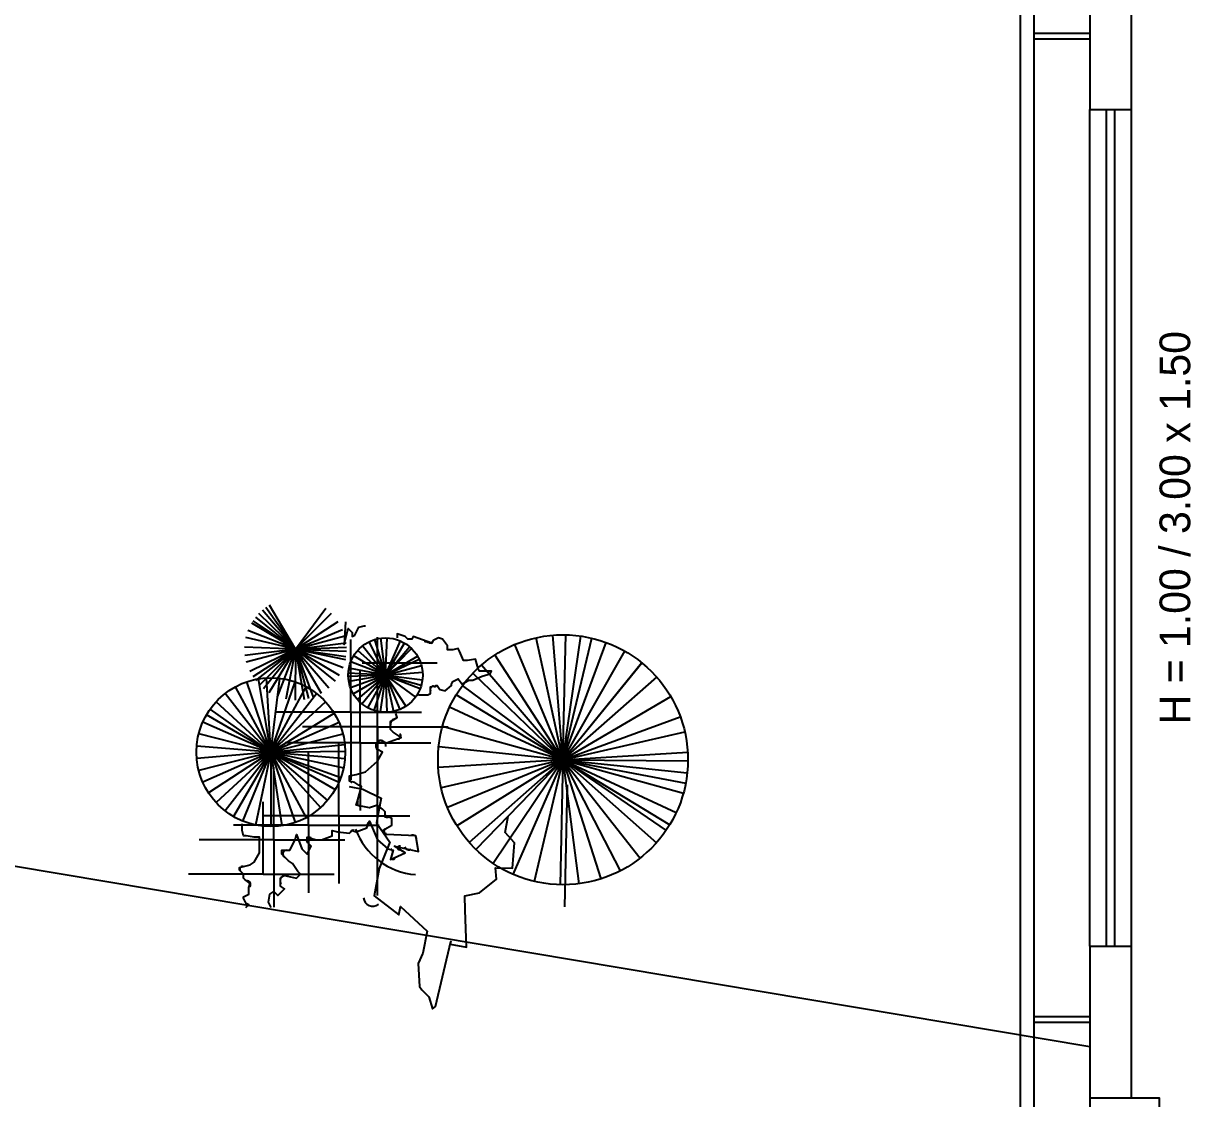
# Model space of a CAD drawing. Header units: millimetres. Extents: x 387 to 811, y 539 to 827.
# Drawn here: x 743.857 to 748.043, y 744.768 to 748.624 of the extents above; entities that cross this region are included whole.
import ezdxf
from ezdxf.enums import TextEntityAlignment as Align

# ---------------------------------------------------------------- set-up
doc = ezdxf.new("R2010")
doc.units = ezdxf.units.MM
for name, color, linetype in [('cuvas de nível', 51, 'Continuous'), ('ESQUADRIAS', 6, 'Continuous'), ('parede vista', 2, 'Continuous'), ('PAREDES EM CORTE', 5, 'Continuous'), ('pilar', 4, 'Continuous'), ('TEXTO', 4, 'Continuous'), ('vegetação', 112, 'Continuous')]:
    doc.layers.add(name, color=color, linetype=linetype)

# ---------------------------------------------------------------- blocks, each defined once
blk = doc.blocks.new('T2', base_point=(179.76, 122.92))
for p, q in [((179.76, 122.92), (179.76, 182.32)), ((187.6, 161.67), (186.23, 182.74)), ((179.27, 156.4), (169.42, 180.59)), ((166.66, 160.66), (165.76, 179.9)), ((179.68, 148.48), (197.76, 179.21)), ((179.77, 145.68), (153.43, 176.25)), ((158.72, 145.53), (148.04, 172.54)), ((179.38, 143.01), (138.6, 166.06)), ((137.87, 164.08), (179.76, 122.92)), ((150.5, 138.92), (131.2, 156.4)), ((179.76, 156.27), (179.27, 156.4)), ((181.73, 122.9), (179.52, 144.47)), ((163.39, 138.18), (122.51, 139.57))]:
    blk.add_line(p, q)
blk = doc.blocks.new('AHUA1PL2')
for p, q in [((0, 0), (0, 1.6829)), ((0.2221, 1.0978), (0.1833, 1.6947)), ((-0.0139, 0.9484), (-0.2932, 1.634)), ((-0.3713, 1.0693), (-0.3968, 1.6144)), ((-0.0024, 0.7242), (0.5099, 1.5949)), ((0.0003, 0.6449), (-0.7461, 1.511)), ((-0.5963, 0.6406), (-0.8989, 1.4057)), ((-0.0108, 0.5691), (-1.1663, 1.2222)), ((-1.187, 1.1662), (0, 0)), ((-0.8293, 0.4533), (-1.376, 0.9485)), ((-0.0001, 0.9449), (-0.0139, 0.9484)), ((0.0558, -0.0005), (-0.007, 0.6104)), ((-0.464, 0.4323), (-1.6222, 0.4717))]:
    blk.add_line(p, q)
at = {"xscale": 0.02833333322, "yscale": 0.02833333322, "zscale": 0.02833333322}
for p, rotation in [((0, 0.0148), 269.9999999999999), ((0, 0), 89.99999999999999), ((0, 0), 180)]:
    blk.add_blockref('T2', p, dxfattribs=dict(at, rotation=rotation))

msp = doc.modelspace()

# ---------------------------------------------------------------- linework, layer by layer
at = {"layer": 'cuvas de nível'}
msp.add_polyline3d([(725.7484, 748.4948, 105), (733.0756, 747.2934, 105), (741.1356, 746.0534, 105), (747.6819, 744.9542, 105)], dxfattribs=at)
at = {"layer": 'ESQUADRIAS'}
for p, q in [((747.7419, 745.315, 54), (747.7419, 748.315, 54)), ((747.7719, 745.315, 54), (747.7719, 748.315, 54))]:
    msp.add_line(p, q, dxfattribs=at)
at = {"layer": 'ESQUADRIAS', "elevation": 54}
msp.add_lwpolyline([(747.4819, 739.4189), (747.4819, 771.9694), (747.4319, 771.9694), (747.4319, 739.4189)], close=True, dxfattribs=at)
at = {"layer": 'parede vista'}
for p, q in [((747.4819, 748.588, 54), (747.6819, 748.588, 54)), ((747.4819, 748.568, 54), (747.6819, 748.568, 54)), ((747.6819, 745.315, 54), (747.6819, 748.315, 54)), ((747.8319, 745.315, 54), (747.8319, 748.315, 54)), ((747.4819, 745.062, 54), (747.6819, 745.062, 54)), ((747.4819, 745.042, 54), (747.6819, 745.042, 54))]:
    msp.add_line(p, q, dxfattribs=at)
at = {"layer": 'PAREDES EM CORTE'}
for p, q in [((747.6819, 748.861, 54), (747.6819, 748.315, 54)), ((747.8319, 748.315, 54), (747.8319, 748.861, 54)), ((747.6819, 748.315, 54), (747.8319, 748.315, 54)), ((747.6819, 745.315, 54), (747.6819, 744.769, 54)), ((747.6819, 745.315, 54), (747.8319, 745.315, 54)), ((747.8319, 744.769, 54), (747.8319, 745.315, 54))]:
    msp.add_line(p, q, dxfattribs=at)
at = {"layer": 'pilar', "elevation": 54}
msp.add_lwpolyline([(747.6819, 744.019), (747.9319, 744.019), (747.9319, 744.769), (747.6819, 744.769)], close=True, dxfattribs=at)
at = {"layer": 'vegetação'}
for p, q in [((744.833, 746.3796, 54), (744.7148, 746.5191, 54)), ((744.833, 746.3796, 54), (744.7148, 746.5191, 54)), ((744.833, 746.3796, 54), (744.7268, 746.5285, 54)), ((744.833, 746.3796, 54), (744.7268, 746.5285, 54)), ((744.833, 746.3796, 54), (744.7394, 746.5367, 54)), ((744.833, 746.3796, 54), (744.7394, 746.5367, 54)), ((744.833, 746.3796, 54), (744.9418, 746.5266, 54)), ((744.833, 746.3796, 54), (744.9418, 746.5266, 54)), ((744.833, 746.3796, 54), (744.9624, 746.5089, 54)), ((744.833, 746.3796, 54), (744.9624, 746.5089, 54)), ((744.833, 746.3796, 54), (744.6759, 746.4732, 54)), ((744.833, 746.3796, 54), (744.6759, 746.4732, 54)), ((744.833, 746.3796, 54), (744.6812, 746.4816, 54)), ((744.833, 746.3796, 54), (744.6812, 746.4816, 54)), ((744.833, 746.3796, 54), (744.691, 746.4948, 54)), ((744.833, 746.3796, 54), (744.691, 746.4948, 54)), ((744.833, 746.3796, 54), (744.7019, 746.5071, 54)), ((744.833, 746.3796, 54), (744.7019, 746.5071, 54)), ((744.833, 746.3796, 54), (744.9865, 746.479, 54)), ((744.833, 746.3796, 54), (744.9865, 746.479, 54)), ((744.833, 746.3796, 54), (744.9865, 746.479, 54)), ((744.833, 746.3796, 54), (744.9865, 746.479, 54)), ((744.833, 746.3796, 54), (744.6626, 746.4461, 54)), ((744.833, 746.3796, 54), (744.6626, 746.4461, 54)), ((744.833, 746.3796, 54), (745.0018, 746.45, 54)), ((744.833, 746.3796, 54), (745.0018, 746.45, 54)), ((744.833, 746.3796, 54), (745.0097, 746.4267, 54)), ((744.833, 746.3796, 54), (745.0097, 746.4267, 54)), ((745.7923, 745.9828, 54), (745.7556, 746.4295, 54)), ((745.7923, 745.9828, 54), (745.7556, 746.4295, 54)), ((745.7923, 745.9828, 54), (745.802, 746.4308, 54)), ((745.7923, 745.9828, 54), (745.802, 746.4308, 54)), ((745.7923, 745.9828, 54), (745.8559, 746.4264, 54)), ((745.7923, 745.9828, 54), (745.8559, 746.4264, 54)), ((744.833, 746.3796, 54), (744.6503, 746.3871, 54)), ((744.833, 746.3796, 54), (744.6503, 746.3871, 54)), ((744.833, 746.3796, 54), (744.6551, 746.4218, 54)), ((744.833, 746.3796, 54), (744.6551, 746.4218, 54)), ((744.833, 746.3796, 54), (745.0145, 746.4022, 54)), ((744.833, 746.3796, 54), (745.0145, 746.4022, 54)), ((744.833, 746.3796, 54), (745.0158, 746.3862, 54)), ((744.833, 746.3796, 54), (745.0158, 746.3862, 54)), ((745.0315, 746.1535, 54), (745.0315, 746.4136, 54)), ((745.0315, 746.1535, 54), (745.0315, 746.4136, 54)), ((745.1559, 746.2865, 54), (745.0736, 746.3916, 54)), ((745.1559, 746.2865, 54), (745.0736, 746.3916, 54)), ((745.1559, 746.2865, 54), (745.0973, 746.4064, 54)), ((745.1559, 746.2865, 54), (745.0973, 746.4064, 54)), ((745.1559, 746.2865, 54), (745.1178, 746.4144, 54)), ((745.1559, 746.2865, 54), (745.1178, 746.4144, 54)), ((745.1263, 746.4223, 54), (745.1263, 745.4965, 54)), ((745.1263, 746.4223, 54), (745.1263, 745.4965, 54)), ((745.1559, 746.2865, 54), (745.1394, 746.4189, 54)), ((745.1559, 746.2865, 54), (745.1394, 746.4189, 54)), ((745.1559, 746.2865, 54), (745.1614, 746.4199, 54)), ((745.1559, 746.2865, 54), (745.1614, 746.4199, 54)), ((745.1559, 746.2865, 54), (745.2094, 746.4088, 54)), ((745.1559, 746.2865, 54), (745.2094, 746.4088, 54)), ((745.1559, 746.2865, 54), (745.2242, 746.4012, 54)), ((745.1559, 746.2865, 54), (745.2242, 746.4012, 54)), ((745.1559, 746.2865, 54), (745.2422, 746.3883, 54)), ((745.1559, 746.2865, 54), (745.2422, 746.3883, 54)), ((745.1559, 746.2865, 54), (745.249, 746.3822, 54)), ((745.1559, 746.2865, 54), (745.249, 746.3822, 54)), ((745.7923, 745.9828, 54), (745.6193, 746.3962, 54)), ((745.7923, 745.9828, 54), (745.6193, 746.3962, 54)), ((745.7923, 745.9828, 54), (745.6959, 746.4205, 54)), ((745.7923, 745.9828, 54), (745.6959, 746.4205, 54)), ((745.7923, 745.9828, 54), (745.8954, 746.4189, 54)), ((745.7923, 745.9828, 54), (745.8954, 746.4189, 54)), ((745.7923, 745.9828, 54), (745.947, 746.4034, 54)), ((745.7923, 745.9828, 54), (745.947, 746.4034, 54)), ((744.833, 746.3796, 54), (744.6516, 746.3566, 54)), ((744.833, 746.3796, 54), (744.6516, 746.3566, 54)), ((744.833, 746.3796, 54), (744.6563, 746.3324, 54)), ((744.833, 746.3796, 54), (744.6563, 746.3324, 54)), ((744.833, 746.3796, 54), (744.6687, 746.2992, 54)), ((744.833, 746.3796, 54), (744.6687, 746.2992, 54)), ((744.833, 746.3796, 54), (744.6795, 746.2801, 54)), ((744.833, 746.3796, 54), (744.6795, 746.2801, 54)), ((744.833, 746.3796, 54), (744.6891, 746.2668, 54)), ((744.833, 746.3796, 54), (744.6891, 746.2668, 54)), ((744.833, 746.3796, 54), (744.7037, 746.2502, 54)), ((744.833, 746.3796, 54), (744.7037, 746.2502, 54)), ((744.833, 746.3796, 54), (744.7178, 746.2376, 54)), ((744.833, 746.3796, 54), (744.7178, 746.2376, 54)), ((744.833, 746.3796, 54), (744.7379, 746.2234, 54)), ((744.833, 746.3796, 54), (744.7379, 746.2234, 54)), ((744.833, 746.3796, 54), (744.7673, 746.2089, 54)), ((744.833, 746.3796, 54), (744.7673, 746.2089, 54)), ((744.833, 746.3796, 54), (744.7988, 746.1999, 54)), ((744.833, 746.3796, 54), (744.7988, 746.1999, 54)), ((744.833, 746.3796, 54), (744.8315, 746.1967, 54)), ((744.833, 746.3796, 54), (744.8315, 746.1967, 54)), ((744.833, 746.3796, 54), (744.9522, 746.2408, 54)), ((744.833, 746.3796, 54), (744.9255, 746.2218, 54)), ((744.833, 746.3796, 54), (745.0037, 746.3139, 54)), ((744.833, 746.3796, 54), (744.9901, 746.286, 54)), ((744.833, 746.3796, 54), (744.975, 746.2643, 54)), ((744.833, 746.3796, 54), (744.975, 746.2643, 54)), ((744.833, 746.3796, 54), (745.0141, 746.3535, 54)), ((744.833, 746.3796, 54), (745.0158, 746.372, 54)), ((744.833, 746.3796, 54), (745.012, 746.342, 54)), ((744.833, 746.3796, 54), (744.8642, 746.1993, 54)), ((744.833, 746.3796, 54), (744.8802, 746.2029, 54)), ((744.833, 746.3796, 54), (744.8958, 746.2078, 54)), ((744.833, 746.3796, 54), (744.9522, 746.2408, 54)), ((744.833, 746.3796, 54), (744.9255, 746.2218, 54)), ((744.833, 746.3796, 54), (745.0037, 746.3139, 54)), ((744.833, 746.3796, 54), (744.9901, 746.286, 54)), ((744.833, 746.3796, 54), (744.975, 746.2643, 54)), ((744.833, 746.3796, 54), (744.975, 746.2643, 54)), ((744.833, 746.3796, 54), (745.0141, 746.3535, 54)), ((744.833, 746.3796, 54), (745.0158, 746.372, 54)), ((744.833, 746.3796, 54), (745.012, 746.342, 54)), ((744.833, 746.3796, 54), (744.8642, 746.1993, 54)), ((744.833, 746.3796, 54), (744.8802, 746.2029, 54)), ((744.833, 746.3796, 54), (744.8958, 746.2078, 54)), ((745.1559, 746.2865, 54), (745.0419, 746.3559, 54)), ((745.1559, 746.2865, 54), (745.0419, 746.3559, 54)), ((745.1559, 746.2865, 54), (745.0561, 746.3752, 54)), ((745.1559, 746.2865, 54), (745.0561, 746.3752, 54)), ((745.1266, 746.1011, 54), (745.1266, 746.3612, 54)), ((745.1266, 746.1011, 54), (745.1266, 746.3612, 54)), ((745.1559, 746.2865, 54), (745.2706, 746.3548, 54)), ((745.1559, 746.2865, 54), (745.2706, 746.3548, 54)), ((745.1559, 746.2865, 54), (745.2766, 746.3434, 54)), ((745.1559, 746.2865, 54), (745.2766, 746.3434, 54)), ((745.7923, 745.9828, 54), (745.5483, 746.3587, 54)), ((745.7923, 745.9828, 54), (745.5483, 746.3587, 54)), ((745.7923, 745.9828, 54), (746.0141, 746.3722, 54)), ((745.7923, 745.9828, 54), (746.0141, 746.3722, 54)), ((745.1559, 746.2865, 54), (745.0248, 746.3114, 54)), ((745.1559, 746.2865, 54), (745.0248, 746.3114, 54)), ((745.1559, 746.2865, 54), (745.0314, 746.3345, 54)), ((745.1559, 746.2865, 54), (745.0314, 746.3345, 54)), ((745.0648, 746.0439, 54), (745.0648, 746.3041, 54)), ((745.0648, 746.0439, 54), (745.0648, 746.3041, 54)), ((745.3406, 746.3297, 54), (745.0722, 746.3297, 54)), ((745.3406, 746.3297, 54), (745.0722, 746.3297, 54)), ((745.1559, 746.2865, 54), (745.2849, 746.3209, 54)), ((745.1559, 746.2865, 54), (745.2849, 746.3209, 54)), ((745.1559, 746.2865, 54), (745.2849, 746.3209, 54)), ((745.1559, 746.2865, 54), (745.2849, 746.3209, 54)), ((745.7923, 745.9828, 54), (745.5, 746.3226, 54)), ((745.7923, 745.9828, 54), (745.5, 746.3226, 54)), ((745.7923, 745.9828, 54), (746.0744, 746.331, 54)), ((745.7923, 745.9828, 54), (746.0744, 746.331, 54)), ((745.7923, 745.9828, 54), (746.0752, 746.3304, 54)), ((745.7923, 745.9828, 54), (746.0752, 746.3304, 54)), ((744.7447, 746.0099, 54), (744.6581, 746.2624, 54)), ((744.7447, 746.0099, 54), (744.6581, 746.2624, 54)), ((744.7447, 746.0099, 54), (744.7008, 746.2732, 54)), ((744.7447, 746.0099, 54), (744.7008, 746.2732, 54)), ((744.7447, 746.0099, 54), (744.7291, 746.2764, 54)), ((744.7447, 746.0099, 54), (744.7291, 746.2764, 54)), ((744.7447, 746.0099, 54), (744.7769, 746.2749, 54)), ((744.7447, 746.0099, 54), (744.7769, 746.2749, 54)), ((744.7447, 746.0099, 54), (744.8314, 746.2624, 54)), ((744.7447, 746.0099, 54), (744.8314, 746.2624, 54)), ((745.1559, 746.2865, 54), (745.0226, 746.2936, 54)), ((745.1559, 746.2865, 54), (745.0226, 746.2936, 54)), ((745.1559, 746.2865, 54), (745.0226, 746.281, 54)), ((745.1559, 746.2865, 54), (745.0226, 746.281, 54)), ((745.1559, 746.2865, 54), (745.0244, 746.2638, 54)), ((745.1559, 746.2865, 54), (745.0244, 746.2638, 54)), ((745.1559, 746.2865, 54), (745.0306, 746.2407, 54)), ((745.1559, 746.2865, 54), (745.0306, 746.2407, 54)), ((745.1559, 746.2865, 54), (745.0408, 746.219, 54)), ((745.1559, 746.2865, 54), (745.0408, 746.219, 54)), ((745.1559, 746.2865, 54), (745.0547, 746.1995, 54)), ((745.1559, 746.2865, 54), (745.0547, 746.1995, 54)), ((745.1559, 746.2865, 54), (745.0718, 746.1829, 54)), ((745.1559, 746.2865, 54), (745.0718, 746.1829, 54)), ((745.1559, 746.2865, 54), (745.0718, 746.1829, 54)), ((745.1559, 746.2865, 54), (745.0718, 746.1829, 54)), ((745.1559, 746.2865, 54), (745.0917, 746.1695, 54)), ((745.1559, 746.2865, 54), (745.0917, 746.1695, 54)), ((745.1559, 746.2865, 54), (745.1136, 746.1599, 54)), ((745.1559, 746.2865, 54), (745.1136, 746.1599, 54)), ((745.1559, 746.2865, 54), (745.1369, 746.1544, 54)), ((745.1559, 746.2865, 54), (745.1369, 746.1544, 54)), ((745.1559, 746.2865, 54), (745.2889, 746.2973, 54)), ((745.1559, 746.2865, 54), (745.2889, 746.2973, 54)), ((745.1559, 746.2865, 54), (745.2884, 746.27, 54)), ((745.1559, 746.2865, 54), (745.2805, 746.2385, 54)), ((745.1559, 746.2865, 54), (745.2843, 746.2499, 54)), ((745.1559, 746.2865, 54), (745.1608, 746.1531, 54)), ((745.1559, 746.2865, 54), (745.1845, 746.1561, 54)), ((745.1559, 746.2865, 54), (745.2632, 746.2071, 54)), ((745.1559, 746.2865, 54), (745.2285, 746.1745, 54)), ((745.1559, 746.2865, 54), (745.2073, 746.1633, 54)), ((745.1559, 746.2865, 54), (745.2285, 746.1745, 54)), ((745.1559, 746.2865, 54), (745.2884, 746.27, 54)), ((745.1559, 746.2865, 54), (745.2805, 746.2385, 54)), ((745.1559, 746.2865, 54), (745.2843, 746.2499, 54)), ((745.1559, 746.2865, 54), (745.1608, 746.1531, 54)), ((745.1559, 746.2865, 54), (745.1845, 746.1561, 54)), ((745.1559, 746.2865, 54), (745.2632, 746.2071, 54)), ((745.1559, 746.2865, 54), (745.2285, 746.1745, 54)), ((745.1559, 746.2865, 54), (745.2073, 746.1633, 54)), ((745.1559, 746.2865, 54), (745.2285, 746.1745, 54)), ((745.7923, 745.9828, 54), (745.4692, 746.2934, 54)), ((745.7923, 745.9828, 54), (745.4692, 746.2934, 54)), ((745.7923, 745.9828, 54), (746.1285, 746.2791, 54)), ((745.7923, 745.9828, 54), (746.1285, 746.2791, 54)), ((744.7447, 746.0099, 54), (744.5808, 746.2205, 54)), ((744.7447, 746.0099, 54), (744.5808, 746.2205, 54)), ((744.7447, 746.0099, 54), (744.6177, 746.2447, 54)), ((744.7447, 746.0099, 54), (744.6177, 746.2447, 54)), ((744.7447, 746.0099, 54), (744.8718, 746.2447, 54)), ((744.7447, 746.0099, 54), (744.8718, 746.2447, 54)), ((744.7447, 746.0099, 54), (744.9087, 746.2205, 54)), ((744.7447, 746.0099, 54), (744.9087, 746.2205, 54)), ((745.7923, 745.9828, 54), (745.4093, 746.2156, 54)), ((745.7923, 745.9828, 54), (745.4093, 746.2156, 54)), ((745.7923, 745.9828, 54), (745.4317, 746.249, 54)), ((745.7923, 745.9828, 54), (745.4317, 746.249, 54)), ((744.7447, 746.0099, 54), (744.5484, 746.1907, 54)), ((744.7447, 746.0099, 54), (744.5484, 746.1907, 54)), ((744.7447, 746.0099, 54), (744.9411, 746.1907, 54)), ((744.7447, 746.0099, 54), (744.9411, 746.1907, 54)), ((745.7923, 745.9828, 54), (746.1788, 746.2096, 54)), ((745.7923, 745.9828, 54), (746.1788, 746.2096, 54)), ((744.7447, 746.0099, 54), (744.5137, 746.1436, 54)), ((744.7447, 746.0099, 54), (744.5137, 746.1436, 54)), ((744.7447, 746.0099, 54), (744.5266, 746.1638, 54)), ((744.7447, 746.0099, 54), (744.5266, 746.1638, 54)), ((744.7447, 746.0099, 54), (744.972, 746.15, 54)), ((744.7447, 746.0099, 54), (744.972, 746.15, 54)), ((745.0315, 746.1535, 54), (744.7631, 746.1535, 54)), ((745.0315, 746.1535, 54), (744.7631, 746.1535, 54)), ((745.0315, 746.1535, 54), (745.0315, 745.9109, 54)), ((745.0315, 746.1535, 54), (745.2853, 746.1535, 54)), ((745.0315, 746.1535, 54), (745.0315, 745.9109, 54)), ((745.0315, 746.1535, 54), (745.2853, 746.1535, 54)), ((745.7923, 745.9828, 54), (745.3858, 746.1717, 54)), ((745.7923, 745.9828, 54), (745.3858, 746.1717, 54)), ((745.7923, 745.9828, 54), (746.2131, 746.137, 54)), ((745.7923, 745.9828, 54), (746.2131, 746.137, 54)), ((744.7447, 746.0099, 54), (744.5003, 746.1171, 54)), ((744.7447, 746.0099, 54), (744.5003, 746.1171, 54)), ((744.7447, 746.0099, 54), (744.9892, 746.1171, 54)), ((744.7447, 746.0099, 54), (744.9892, 746.1171, 54)), ((745.1266, 746.1011, 54), (744.8582, 746.1011, 54)), ((745.1266, 746.1011, 54), (744.8582, 746.1011, 54)), ((745.1266, 746.1011, 54), (745.3804, 746.1011, 54)), ((745.1266, 746.1011, 54), (745.1266, 745.8585, 54)), ((745.1266, 746.1011, 54), (745.3804, 746.1011, 54)), ((745.1266, 746.1011, 54), (745.1266, 745.8585, 54)), ((745.7923, 745.9828, 54), (745.3603, 746.1022, 54)), ((745.7923, 745.9828, 54), (745.3603, 746.1022, 54)), ((744.7447, 746.0099, 54), (744.486, 746.0754, 54)), ((744.7447, 746.0099, 54), (744.486, 746.0754, 54)), ((744.7447, 746.0099, 54), (745.0035, 746.0754, 54)), ((744.7447, 746.0099, 54), (745.0035, 746.0754, 54)), ((745.7923, 745.9828, 54), (746.2291, 746.0833, 54)), ((745.7923, 745.9828, 54), (746.2291, 746.0833, 54)), ((744.7447, 746.0099, 54), (744.4787, 746.0319, 54)), ((744.7447, 746.0099, 54), (744.4787, 746.0319, 54)), ((744.7447, 746.0099, 54), (744.4787, 745.9878, 54)), ((744.7447, 746.0099, 54), (744.4787, 745.9878, 54)), ((744.7447, 746.0099, 54), (744.486, 745.9444, 54)), ((744.7447, 746.0099, 54), (744.486, 745.9444, 54)), ((744.7447, 746.0099, 54), (744.5003, 745.9027, 54)), ((744.7447, 746.0099, 54), (744.5003, 745.9027, 54)), ((744.7447, 746.0099, 54), (744.5213, 745.8639, 54)), ((744.7447, 746.0099, 54), (744.5213, 745.8639, 54)), ((744.7447, 746.0099, 54), (744.5484, 745.8291, 54)), ((744.7447, 746.0099, 54), (744.5484, 745.8291, 54)), ((744.7447, 746.0099, 54), (744.5808, 745.7992, 54)), ((744.7447, 746.0099, 54), (744.5808, 745.7992, 54)), ((744.7447, 746.0099, 54), (744.611, 745.7789, 54)), ((744.7447, 746.0099, 54), (744.611, 745.7789, 54)), ((744.7447, 746.0099, 54), (744.6433, 745.763, 54)), ((744.7447, 746.0099, 54), (744.6433, 745.763, 54)), ((744.7447, 746.0099, 54), (744.689, 745.7488, 54)), ((744.7447, 746.0099, 54), (744.689, 745.7488, 54)), ((744.7447, 746.0099, 54), (744.689, 745.7488, 54)), ((744.7447, 746.0099, 54), (744.689, 745.7488, 54)), ((744.7447, 746.0099, 54), (745.0102, 746.0375, 54)), ((744.7447, 746.0099, 54), (745.0102, 746.0375, 54)), ((744.7447, 746.0099, 54), (745.0117, 746.0136, 54)), ((744.7447, 746.0099, 54), (745.0117, 746.0136, 54)), ((744.7447, 746.0099, 54), (745.0058, 745.9541, 54)), ((744.7447, 746.0099, 54), (745.0108, 745.9878, 54)), ((744.7447, 746.0099, 54), (744.8314, 745.7574, 54)), ((744.7447, 746.0099, 54), (744.8718, 745.7751, 54)), ((744.7447, 746.0099, 54), (744.9482, 745.8371, 54)), ((744.7447, 746.0099, 54), (744.9232, 745.8113, 54)), ((744.7447, 746.0099, 54), (744.9892, 745.9027, 54)), ((744.7447, 746.0099, 54), (744.9758, 745.8762, 54)), ((744.7447, 746.0099, 54), (744.9758, 745.8762, 54)), ((744.7447, 746.0099, 54), (744.9959, 745.9196, 54)), ((744.7447, 746.0099, 54), (744.7447, 745.743, 54)), ((744.7447, 746.0099, 54), (744.7843, 745.7459, 54)), ((744.7447, 746.0099, 54), (745.0058, 745.9541, 54)), ((744.7447, 746.0099, 54), (745.0108, 745.9878, 54)), ((744.7447, 746.0099, 54), (744.8314, 745.7574, 54)), ((744.7447, 746.0099, 54), (744.8718, 745.7751, 54)), ((744.7447, 746.0099, 54), (744.9482, 745.8371, 54)), ((744.7447, 746.0099, 54), (744.9232, 745.8113, 54)), ((744.7447, 746.0099, 54), (744.9892, 745.9027, 54)), ((744.7447, 746.0099, 54), (744.9758, 745.8762, 54)), ((744.7447, 746.0099, 54), (744.9758, 745.8762, 54)), ((744.7447, 746.0099, 54), (744.9959, 745.9196, 54)), ((744.7447, 746.0099, 54), (744.7447, 745.743, 54)), ((744.7447, 746.0099, 54), (744.7843, 745.7459, 54)), ((745.0648, 746.0439, 54), (744.7964, 746.0439, 54)), ((745.0648, 746.0439, 54), (744.7964, 746.0439, 54)), ((744.8793, 745.7487, 54), (744.8793, 746.0088, 54)), ((744.8793, 745.7487, 54), (744.8793, 746.0088, 54)), ((744.9887, 745.782, 54), (744.9887, 746.0422, 54)), ((744.9887, 745.782, 54), (744.9887, 746.0422, 54)), ((745.0648, 746.0439, 54), (745.3186, 746.0439, 54)), ((745.0648, 746.0439, 54), (745.0648, 745.8013, 54)), ((745.0648, 746.0439, 54), (745.3186, 746.0439, 54)), ((745.0648, 746.0439, 54), (745.0648, 745.8013, 54)), ((745.7923, 745.9828, 54), (745.3465, 746.0295, 54)), ((745.7923, 745.9828, 54), (745.3465, 746.0295, 54)), ((745.7923, 745.9828, 54), (746.2396, 746.0101, 54)), ((745.7923, 745.9828, 54), (746.2396, 746.0101, 54)), ((745.7923, 745.9828, 54), (745.3449, 745.9554, 54)), ((745.7923, 745.9828, 54), (745.3449, 745.9554, 54)), ((745.7923, 745.9828, 54), (745.3555, 745.8822, 54)), ((745.7923, 745.9828, 54), (745.3555, 745.8822, 54)), ((745.7923, 745.9828, 54), (745.378, 745.8117, 54)), ((745.7923, 745.9828, 54), (745.378, 745.8117, 54)), ((745.7923, 745.9828, 54), (745.4118, 745.7458, 54)), ((745.7923, 745.9828, 54), (745.4118, 745.7458, 54)), ((745.7923, 745.9828, 54), (745.456, 745.6864, 54)), ((745.7923, 745.9828, 54), (745.456, 745.6864, 54)), ((745.7923, 745.9828, 54), (745.48, 745.6612, 54)), ((745.7923, 745.9828, 54), (745.48, 745.6612, 54)), ((745.7923, 745.9828, 54), (745.5425, 745.6106, 54)), ((745.7923, 745.9828, 54), (745.5425, 745.6106, 54)), ((745.7923, 745.9828, 54), (745.6129, 745.572, 54)), ((745.7923, 745.9828, 54), (745.6129, 745.572, 54)), ((745.7923, 745.9828, 54), (745.6891, 745.5466, 54)), ((745.7923, 745.9828, 54), (745.6891, 745.5466, 54)), ((745.7923, 745.9828, 54), (745.6891, 745.5466, 54)), ((745.7923, 745.9828, 54), (745.6891, 745.5466, 54)), ((745.7923, 745.9828, 54), (745.7825, 745.5347, 54)), ((745.7923, 745.9828, 54), (745.7825, 745.5347, 54)), ((745.7923, 745.9828, 54), (745.997, 745.584, 54)), ((745.7923, 745.9828, 54), (746.1621, 745.7295, 54)), ((745.7923, 745.9828, 54), (746.1752, 745.7499, 54)), ((745.7923, 745.9828, 54), (746.1275, 745.6852, 54)), ((745.7923, 745.9828, 54), (746.1752, 745.7499, 54)), ((745.7923, 745.9828, 54), (746.069, 745.6302, 54)), ((745.7923, 745.9828, 54), (746.1987, 745.7938, 54)), ((745.7923, 745.9828, 54), (746.2243, 745.8633, 54)), ((745.7923, 745.9828, 54), (745.9286, 745.5558, 54)), ((745.7923, 745.9828, 54), (746.238, 745.936, 54)), ((745.7923, 745.9828, 54), (746.2326, 745.8993, 54)), ((745.7923, 745.9828, 54), (746.2405, 745.9793, 54)), ((745.7923, 745.9828, 54), (745.849, 745.5381, 54)), ((745.7923, 745.9828, 54), (745.997, 745.584, 54)), ((745.7923, 745.9828, 54), (746.1621, 745.7295, 54)), ((745.7923, 745.9828, 54), (746.1752, 745.7499, 54)), ((745.7923, 745.9828, 54), (746.1275, 745.6852, 54)), ((745.7923, 745.9828, 54), (746.1752, 745.7499, 54)), ((745.7923, 745.9828, 54), (746.069, 745.6302, 54)), ((745.7923, 745.9828, 54), (746.1987, 745.7938, 54)), ((745.7923, 745.9828, 54), (746.2243, 745.8633, 54)), ((745.7923, 745.9828, 54), (745.9286, 745.5558, 54)), ((745.7923, 745.9828, 54), (746.238, 745.936, 54)), ((745.7923, 745.9828, 54), (746.2326, 745.8993, 54)), ((745.7923, 745.9828, 54), (746.2405, 745.9793, 54)), ((745.7923, 745.9828, 54), (745.849, 745.5381, 54)), ((744.7556, 745.6963, 54), (744.7556, 745.9565, 54)), ((744.7556, 745.6963, 54), (744.7556, 745.9565, 54)), ((745.7991, 745.456, 54), (745.8086, 745.8927, 54)), ((745.7991, 745.456, 54), (745.8086, 745.8927, 54)), ((744.7175, 745.5725, 54), (744.7175, 745.8326, 54)), ((744.7175, 745.5725, 54), (744.7175, 745.8326, 54)), ((744.9887, 745.782, 54), (744.7203, 745.782, 54)), ((744.9887, 745.782, 54), (744.7203, 745.782, 54)), ((744.9887, 745.782, 54), (744.9887, 745.5394, 54)), ((744.9887, 745.782, 54), (745.2425, 745.782, 54)), ((744.9887, 745.782, 54), (744.9887, 745.5394, 54)), ((744.9887, 745.782, 54), (745.2425, 745.782, 54)), ((744.8793, 745.7487, 54), (744.6109, 745.7487, 54)), ((744.8793, 745.7487, 54), (744.6109, 745.7487, 54)), ((744.8793, 745.7487, 54), (744.8793, 745.5061, 54)), ((744.8793, 745.7487, 54), (745.1331, 745.7487, 54)), ((744.8793, 745.7487, 54), (744.8793, 745.5061, 54)), ((744.8793, 745.7487, 54), (745.1331, 745.7487, 54)), ((744.7556, 745.6963, 54), (744.4872, 745.6963, 54)), ((744.7556, 745.6963, 54), (744.4872, 745.6963, 54)), ((744.7556, 745.6963, 54), (745.0094, 745.6963, 54)), ((744.7556, 745.6963, 54), (744.7556, 745.4537, 54)), ((744.7556, 745.6963, 54), (745.0094, 745.6963, 54)), ((744.7556, 745.6963, 54), (744.7556, 745.4537, 54)), ((744.7175, 745.5725, 54), (744.4491, 745.5725, 54)), ((744.7175, 745.5725, 54), (744.4491, 745.5725, 54)), ((744.7175, 745.5725, 54), (744.9714, 745.5725, 54)), ((744.7175, 745.5725, 54), (744.9714, 745.5725, 54))]:
    msp.add_line(p, q, dxfattribs=at)
at = {"layer": 'vegetação', "elevation": 54}
for points in [[(745.0124, 746.4773), (745.0077, 746.3964), (745.022, 746.4535), (745.0362, 746.4392), (745.0362, 746.4249), (745.0457, 746.4297), (745.06, 746.4583), (745.06, 746.4583), (745.079, 746.463), (745.0838, 746.463)], [(745.0124, 746.4773), (745.0077, 746.3964), (745.022, 746.4535), (745.0362, 746.4392), (745.0362, 746.4249), (745.0457, 746.4297), (745.06, 746.4583), (745.06, 746.4583), (745.079, 746.463), (745.0838, 746.463)], [(745.274, 746.2154), (745.3073, 746.2154), (745.3169, 746.2201), (745.3169, 746.2392), (745.3169, 746.244), (745.3406, 746.2487), (745.3502, 746.2344), (745.3692, 746.2297), (745.393, 746.2487), (745.393, 746.2535), (745.3977, 746.263), (745.4167, 746.2725), (745.4167, 746.2725), (745.431, 746.2535), (745.4548, 746.2678), (745.4691, 746.2678), (745.5024, 746.2821), (745.5309, 746.2916), (745.5357, 746.3011), (745.5071, 746.3011), (745.4928, 746.3011), (745.4881, 746.3106), (745.4786, 746.344), (745.45, 746.3392), (745.4405, 746.3392), (745.4358, 746.3392), (745.4215, 746.3725), (745.4167, 746.3821), (745.3977, 746.3773), (745.3977, 746.3773), (745.3787, 746.3773), (745.3787, 746.3916), (745.3597, 746.4154), (745.3454, 746.4202), (745.3264, 746.4106), (745.3216, 746.4011), (745.255, 746.4249), (745.2503, 746.4154), (745.236, 746.4154), (745.2265, 746.4249), (745.1979, 746.4344), (745.1979, 746.4202)], [(745.274, 746.2154), (745.3073, 746.2154), (745.3169, 746.2201), (745.3169, 746.2392), (745.3169, 746.244), (745.3406, 746.2487), (745.3502, 746.2344), (745.3692, 746.2297), (745.393, 746.2487), (745.393, 746.2535), (745.3977, 746.263), (745.4167, 746.2725), (745.4167, 746.2725), (745.431, 746.2535), (745.4548, 746.2678), (745.4691, 746.2678), (745.5024, 746.2821), (745.5309, 746.2916), (745.5357, 746.3011), (745.5071, 746.3011), (745.4928, 746.3011), (745.4881, 746.3106), (745.4786, 746.344), (745.45, 746.3392), (745.4405, 746.3392), (745.4358, 746.3392), (745.4215, 746.3725), (745.4167, 746.3821), (745.3977, 746.3773), (745.3977, 746.3773), (745.3787, 746.3773), (745.3787, 746.3916), (745.3597, 746.4154), (745.3454, 746.4202), (745.3264, 746.4106), (745.3216, 746.4011), (745.255, 746.4249), (745.2503, 746.4154), (745.236, 746.4154), (745.2265, 746.4249), (745.1979, 746.4344), (745.1979, 746.4202)], [(745.2974, 746.4107), (745.2974, 746.4066), (745.2999, 746.4074), (745.3031, 746.4074), (745.3047, 746.4074), (745.3055, 746.4058), (745.3072, 746.405), (745.3088, 746.4042), (745.3128, 746.4026), (745.3136, 746.4026), (745.3201, 746.4009), (745.3234, 746.405), (745.3234, 746.4058), (745.3282, 746.4115)], [(745.2974, 746.4107), (745.2974, 746.4066), (745.2999, 746.4074), (745.3031, 746.4074), (745.3047, 746.4074), (745.3055, 746.4058), (745.3072, 746.405), (745.3088, 746.4042), (745.3128, 746.4026), (745.3136, 746.4026), (745.3201, 746.4009), (745.3234, 746.405), (745.3234, 746.4058), (745.3282, 746.4115)], [(744.7454, 745.4527), (744.7413, 745.463), (744.7366, 745.4725), (744.7413, 745.5011), (744.7556, 745.5106), (744.7699, 745.4963), (744.7937, 745.5201), (744.7794, 745.5296), (744.7794, 745.5582), (744.7937, 745.5677), (744.8365, 745.5582), (744.8507, 745.5725), (744.8412, 745.582), (744.8317, 745.5963), (744.8222, 745.6106), (744.8079, 745.6201), (744.7841, 745.6439), (744.7841, 745.6582), (744.8127, 745.6582), (744.8317, 745.6963), (744.8365, 745.7154), (744.8555, 745.663), (744.8745, 745.6439), (744.8888, 745.6725), (744.8745, 745.6868), (744.8745, 745.7058), (744.9078, 745.6963), (744.9268, 745.6963), (744.9649, 745.7106), (744.9649, 745.7296), (744.9839, 745.7249), (745.0267, 745.7201), (745.0362, 745.7296), (745.0505, 745.7249), (745.0885, 745.7392), (745.0981, 745.763), (745.1266, 745.6963), (745.1647, 745.663), (745.1837, 745.6582), (745.1742, 745.6249), (745.2265, 745.6487), (745.1884, 745.6725), (745.274, 745.6534), (745.2645, 745.7106), (745.1599, 745.7154), (745.1456, 745.7296), (745.1789, 745.7487), (745.1789, 745.7725), (745.1694, 745.7773), (745.1551, 745.7773), (745.1551, 745.7963), (745.1456, 745.8058), (745.1266, 745.8201), (745.0981, 745.8106), (745.0505, 745.8201), (745.0553, 745.8344), (745.0695, 745.8868), (745.06, 745.8916), (745.0457, 745.9011), (745.0267, 745.9058), (745.0267, 745.9249), (745.0505, 745.9297), (745.0838, 745.9392), (745.1266, 745.9773), (745.1456, 746.0106), (745.1266, 746.0201), (745.1218, 746.0392), (745.1361, 746.0535), (745.1599, 746.0439), (745.2122, 746.063), (745.1837, 746.082), (745.1742, 746.0916), (745.1742, 746.1106), (745.1742, 746.1106), (745.1742, 746.1201), (745.1979, 746.1344), (745.1932, 746.1487)], [(744.7454, 745.4527), (744.7413, 745.463), (744.7366, 745.4725), (744.7413, 745.5011), (744.7556, 745.5106), (744.7699, 745.4963), (744.7937, 745.5201), (744.7794, 745.5296), (744.7794, 745.5582), (744.7937, 745.5677), (744.8365, 745.5582), (744.8507, 745.5725), (744.8412, 745.582), (744.8317, 745.5963), (744.8222, 745.6106), (744.8079, 745.6201), (744.7841, 745.6439), (744.7841, 745.6582), (744.8127, 745.6582), (744.8317, 745.6963), (744.8365, 745.7154), (744.8555, 745.663), (744.8745, 745.6439), (744.8888, 745.6725), (744.8745, 745.6868), (744.8745, 745.7058), (744.9078, 745.6963), (744.9268, 745.6963), (744.9649, 745.7106), (744.9649, 745.7296), (744.9839, 745.7249), (745.0267, 745.7201), (745.0362, 745.7296), (745.0505, 745.7249), (745.0885, 745.7392), (745.0981, 745.763), (745.1266, 745.6963), (745.1647, 745.663), (745.1837, 745.6582), (745.1742, 745.6249), (745.2265, 745.6487), (745.1884, 745.6725), (745.274, 745.6534), (745.2645, 745.7106), (745.1599, 745.7154), (745.1456, 745.7296), (745.1789, 745.7487), (745.1789, 745.7725), (745.1694, 745.7773), (745.1551, 745.7773), (745.1551, 745.7963), (745.1456, 745.8058), (745.1266, 745.8201), (745.0981, 745.8106), (745.0505, 745.8201), (745.0553, 745.8344), (745.0695, 745.8868), (745.06, 745.8916), (745.0457, 745.9011), (745.0267, 745.9058), (745.0267, 745.9249), (745.0505, 745.9297), (745.0838, 745.9392), (745.1266, 745.9773), (745.1456, 746.0106), (745.1266, 746.0201), (745.1218, 746.0392), (745.1361, 746.0535), (745.1599, 746.0439), (745.2122, 746.063), (745.1837, 746.082), (745.1742, 746.0916), (745.1742, 746.1106), (745.1742, 746.1106), (745.1742, 746.1201), (745.1979, 746.1344), (745.1932, 746.1487)], [(745.0259, 745.8871), (745.075, 745.8779), (745.1401, 745.8454), (745.1309, 745.7963), (745.1236, 745.7571), (745.1715, 745.6872), (745.1335, 745.5928), (745.1151, 745.4947), (745.2041, 745.4272), (745.2097, 745.4566), (745.3048, 745.3677), (745.2901, 745.2893), (745.273, 745.2519), (745.2779, 745.1697), (745.2859, 745.158), (745.3117, 745.1329), (745.324, 745.09), (745.3357, 745.098), (745.3896, 745.3316), (745.3877, 745.3217), (745.4467, 745.3107), (745.4411, 745.4438), (745.4404, 745.4947), (745.4932, 745.5051), (745.5534, 745.5547), (745.5509, 745.5958), (745.6117, 745.5946), (745.6184, 745.6847), (745.5846, 745.7215), (745.5956, 745.7804)], [(745.0259, 745.8871), (745.075, 745.8779), (745.1401, 745.8454), (745.1309, 745.7963), (745.1236, 745.7571), (745.1715, 745.6872), (745.1335, 745.5928), (745.1151, 745.4947), (745.2041, 745.4272), (745.2097, 745.4566), (745.3048, 745.3677), (745.2901, 745.2893), (745.273, 745.2519), (745.2779, 745.1697), (745.2859, 745.158), (745.3117, 745.1329), (745.324, 745.09), (745.3357, 745.098), (745.3896, 745.3316), (745.3877, 745.3217), (745.4467, 745.3107), (745.4411, 745.4438), (745.4404, 745.4947), (745.4932, 745.5051), (745.5534, 745.5547), (745.5509, 745.5958), (745.6117, 745.5946), (745.6184, 745.6847), (745.5846, 745.7215), (745.5956, 745.7804)], [(744.655, 745.4527), (744.6652, 745.463), (744.6557, 745.4677), (744.6462, 745.4868), (744.6462, 745.4915), (744.6652, 745.5011), (744.6652, 745.5249), (744.67, 745.5392), (744.651, 745.5534), (744.6462, 745.5582), (744.6462, 745.5725), (744.6319, 745.5868), (744.6319, 745.5963), (744.67, 745.6058), (744.6843, 745.6154), (744.7033, 745.6487), (744.7033, 745.7058), (744.6843, 745.7058), (744.6557, 745.7106), (744.6462, 745.7106), (744.6414, 745.7296), (744.6414, 745.7344), (744.6414, 745.7439), (744.6414, 745.7535)], [(744.655, 745.4527), (744.6652, 745.463), (744.6557, 745.4677), (744.6462, 745.4868), (744.6462, 745.4915), (744.6652, 745.5011), (744.6652, 745.5249), (744.67, 745.5392), (744.651, 745.5534), (744.6462, 745.5582), (744.6462, 745.5725), (744.6319, 745.5868), (744.6319, 745.5963), (744.67, 745.6058), (744.6843, 745.6154), (744.7033, 745.6487), (744.7033, 745.7058), (744.6843, 745.7058), (744.6557, 745.7106), (744.6462, 745.7106), (744.6414, 745.7296), (744.6414, 745.7344), (744.6414, 745.7439), (744.6414, 745.7535)]]:
    msp.add_lwpolyline(points, dxfattribs=at)
at = {"layer": 'vegetação'}
for centre, radius in [((745.7923, 745.9828, 54), 0.4482), ((745.7923, 745.9828, 54), 0.4482), ((745.1559, 746.2865, 54), 0.1335), ((745.1559, 746.2865, 54), 0.1335), ((744.7447, 746.0099, 54), 0.2669), ((744.7447, 746.0099, 54), 0.2669)]:
    msp.add_circle(centre, radius, dxfattribs=at)
for centre, radius, start, end in [((745.3265, 746.2362, 54), 0.0104, 69.3864, 212.4939), ((745.3265, 746.2362, 54), 0.0104, 69.3864, 212.4939), ((745.3327, 746.2526, 54), 0.00712, 249.3864, 352.6024), ((745.3327, 746.2526, 54), 0.00712, 249.3864, 352.6024), ((745.1895, 746.1121, 54), 0.0161, 96.6816, 198.4392), ((745.1895, 746.1121, 54), 0.0161, 96.6816, 198.4392), ((745.1408, 746.0323, 54), 0.0197, 119.0097, 219.1083), ((745.1408, 746.0323, 54), 0.0197, 119.0097, 219.1083), ((745.1398, 746.0341, 54), 0.0177, 347.8659, 119.0097), ((745.1398, 746.0341, 54), 0.0177, 347.8659, 119.0097), ((745.2014, 746.0676, 54), 0.00951, 262.3863, 55.1594), ((745.2014, 746.0676, 54), 0.00951, 262.3863, 55.1594), ((745.0386, 745.9135, 54), 0.0118, 155.5027, 254.8456), ((745.0386, 745.9135, 54), 0.0118, 155.5027, 254.8456), ((745.0656, 745.8277, 54), 0.0109, 137.8314, 272.8072), ((745.0656, 745.8277, 54), 0.0109, 137.8314, 272.8072), ((745.0969, 745.7495, 54), 0.00697, 18.2346, 193.6927), ((745.0969, 745.7495, 54), 0.00697, 18.2346, 193.6927), ((745.1617, 745.7833, 54), 0.00683, 145.8772, 315.4756), ((745.1617, 745.7833, 54), 0.00683, 145.8772, 315.4756), ((745.0379, 745.7219, 54), 0.00811, 57.2283, 172.375), ((745.0379, 745.7219, 54), 0.00811, 57.2283, 172.375), ((745.2829, 745.8199, 54), 0.2496, 200.1038, 265.4803), ((745.2829, 745.8199, 54), 0.2496, 200.1038, 265.4803), ((745.159, 745.7268, 54), 0.00867, 96.4086, 263.5914), ((745.159, 745.7268, 54), 0.00867, 96.4086, 263.5914), ((745.2535, 745.699, 54), 0.0137, 352.1428, 114.0509), ((745.2535, 745.699, 54), 0.0137, 352.1428, 114.0509), ((744.884, 745.6932, 54), 0.0112, 43.5466, 223.0514), ((744.884, 745.6932, 54), 0.0112, 43.5466, 223.0514), ((745.207, 745.6667, 54), 0.00698, 67.2483, 268.5908), ((745.207, 745.6667, 54), 0.00698, 67.2483, 268.5908), ((744.8018, 745.645, 54), 0.0141, 100.309, 238.7331), ((744.8018, 745.645, 54), 0.0141, 100.309, 238.7331), ((745.1728, 745.6521, 54), 0.00988, 309.13, 75.8986), ((745.1728, 745.6521, 54), 0.00988, 309.13, 75.8986), ((745.1837, 745.6333, 54), 0.0076, 190.177, 334.616), ((745.1837, 745.6333, 54), 0.0076, 190.177, 334.616), ((745.2394, 745.6754, 54), 0.0154, 199.5623, 303.5259), ((745.2394, 745.6754, 54), 0.0154, 199.5623, 303.5259), ((744.6425, 745.5904, 54), 0.00929, 59.7533, 222.9947), ((744.6425, 745.5904, 54), 0.00929, 59.7533, 222.9947), ((744.6603, 745.5364, 54), 0.0119, 295.5153, 107.1789), ((744.6603, 745.5364, 54), 0.0119, 295.5153, 107.1789), ((744.7969, 745.5482, 54), 0.0195, 59.0874, 210.9821), ((744.7969, 745.5482, 54), 0.0195, 59.0874, 210.9821), ((745.1097, 745.4904, 54), 0.0328, 184.5481, 308.6451), ((745.1097, 745.4904, 54), 0.0328, 184.5481, 308.6451)]:
    msp.add_arc(centre, radius, start, end, dxfattribs=at)

# ---------------------------------------------------------------- block references
msp.add_blockref('AHUA1PL2', (743.1822, 743.1355, 54), dxfattribs=at)

# ---------------------------------------------------------------- texts
at = {"layer": 'TEXTO'}
msp.add_text('H = 1.00 / 3.00 x 1.50', height=0.11, rotation=90, dxfattribs=at).set_placement((747.9869, 746.815, 54), align=Align.MIDDLE_CENTER)

doc.saveas('drawing.dxf')
